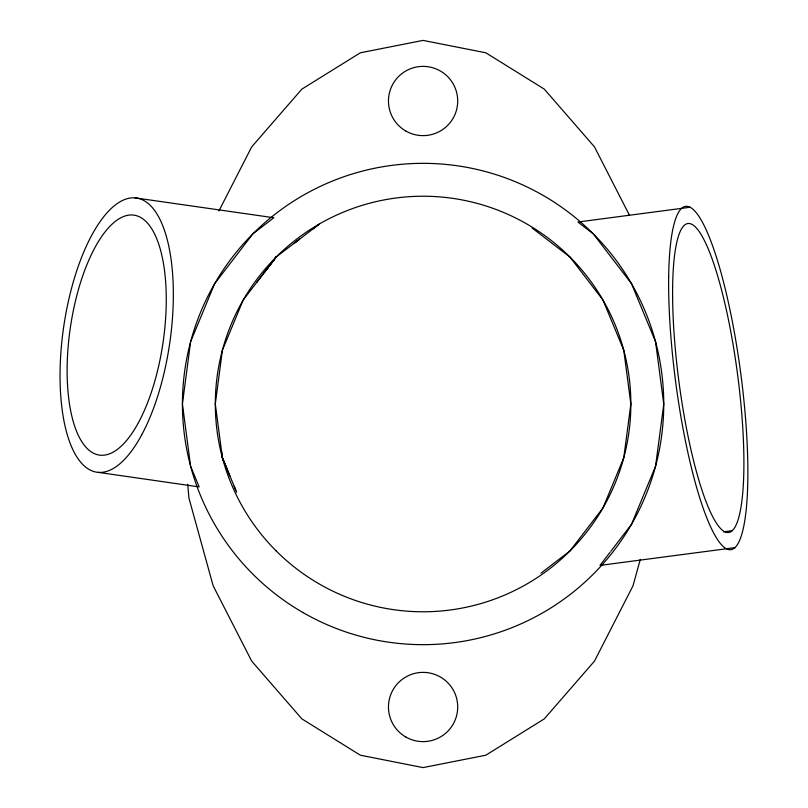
<?xml version="1.0" encoding="UTF-8"?>
<svg xmlns="http://www.w3.org/2000/svg" width="808" height="808" viewBox="0 0 808 808"><rect width="100%" height="100%" fill="white"/><g stroke="black" fill="none" stroke-linecap="round" stroke-linejoin="round"><path stroke-width="1.21" d="M640.3 559.368L633.007 585.8L594.486 661.106L544.279 718.888L485.82 755.207L423.079 767.6L360.348 755.207L301.879 718.888L251.682 661.106L213.161 585.8L188.941 498.102L187.729 484.305M218.907 210.959L251.682 146.894L301.879 89.112L360.348 52.793L423.079 40.4L485.82 52.793L544.279 89.112L594.486 146.894L629.553 215.453M312.696 229.169L319.17 224.23L276.185 256.944L243.147 300.111L222.392 350.228L215.312 404L222.392 457.772L227.624 470.478M267.701 268.115L276.195 256.883L256.833 282.275M264.64 272.104L276.185 256.934M610.06 552.278L599.99 565.398L734.906 547.642M610.818 551.298L631.503 524.331L655.551 466.287L663.772 404.172L655.551 341.713L631.503 283.669L593.264 233.825L577.892 222.028L690.093 207.252M540.996 573.165L569.994 550.915L603.02 507.889L623.776 457.772L630.856 404L623.776 350.228L603.02 300.111L569.994 257.085L532.159 228.048M294.152 243.269L299.647 239.077L295.92 241.905M723.493 531.826L732.24 530.674M135.098 197.869L273.851 217.746L252.904 233.825L214.655 283.669L190.617 341.713L182.416 404L190.617 466.287L199.152 486.911L98.293 472.367M228.967 473.72L222.382 457.853L221.523 451.187M229.209 474.286L235.754 490.042M222.392 457.772L229.876 475.932M234.179 486.224L236.694 492.314M405.767 736.987A34.633 34.633 0 0 0 457.712 707A34.633 34.633 0 0 0 405.767 677.013A34.633 34.633 0 0 0 405.767 736.987M405.767 130.987A34.633 34.633 0 0 0 457.712 101A34.633 34.633 0 0 0 405.767 71.013A34.633 34.633 0 0 0 405.767 130.987M276.164 550.915A207.767 207.767 0 0 0 623.776 457.772A207.767 207.767 0 0 0 369.306 203.313A207.767 207.767 0 0 0 276.164 550.915M302.748 612.424A240.673 240.673 0 0 0 663.752 404A240.673 240.673 0 0 0 302.748 195.576A240.673 240.673 0 0 0 302.748 612.424M668.67 276.902A173.144 32.825 82.5 0 0 726.402 548.763A173.144 32.825 82.5 0 0 729.664 308.353A173.144 32.825 82.5 0 0 668.67 276.902M672.63 287.012A155.833 29.543 82.5 0 0 724.594 531.684A155.833 29.543 82.5 0 0 727.523 315.322A155.833 29.543 82.5 0 0 672.63 287.012M138.461 422.604A121.2 46.935 -81.8 0 0 144.379 220.059A121.2 46.935 -81.8 0 0 67.236 362.701A121.2 46.935 -81.8 0 0 138.461 422.604M141.572 435.098A138.511 53.641 -81.8 0 0 148.339 203.626A138.511 53.641 -81.8 0 0 60.176 366.64A138.511 53.641 -81.8 0 0 141.572 435.098"/></g></svg>
